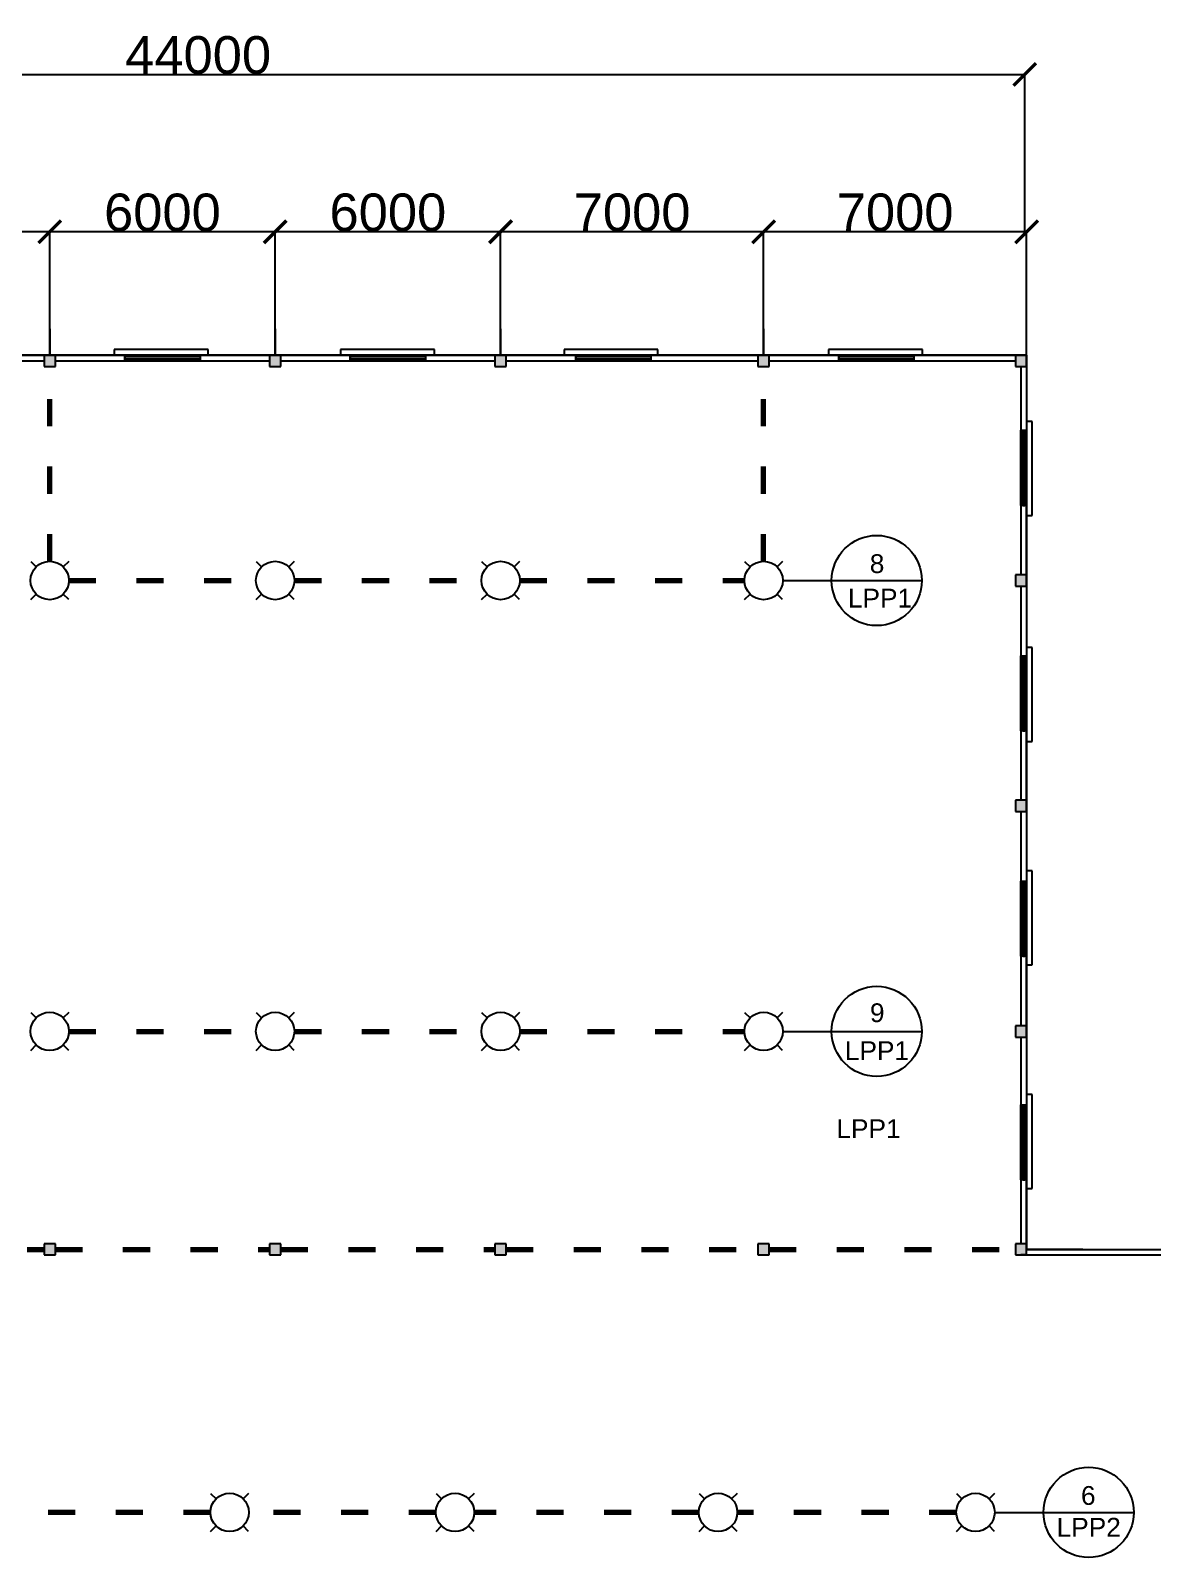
# Model space of a CAD drawing. Header units: millimetres. Extents: x 3339 to 2017737, y 4955 to 2748989.
# Drawn here: x 1467623 to 1497483, y 1700949 to 1741586 of the extents above; entities that cross this region are included whole.
import ezdxf

# ---------------------------------------------------------------- set-up
doc = ezdxf.new("R2010")
doc.units = ezdxf.units.MM
doc.header["$LTSCALE"] = 30
doc.linetypes.add('ACAD_ISO03W100', pattern=[30, 12, -18])
doc.styles.get("Standard").update_dxf_attribs({"font": 'arial.ttf'})
doc.dimstyles.new('ISO-25', dxfattribs={"dimtxt": 1000, "dimasz": 600, "dimexe": 1.25, "dimexo": 0.625, "dimtad": 1, "dimtxsty": 'Standard', "dimblk": 'ARCHTICK', "dimcen": 2.5, "dimclrd": 4, "dimadec": 0, "dimazin": 0, "dimtfac": 1, "dimtmove": 0, "dimatfit": 3, "dimfxl": 1, "dimarcsym": 0})

# ---------------------------------------------------------------- blocks, each defined once
blk = doc.blocks.new('_ArchTick')
at = {"color": 0, "linetype": 'ByBlock', "const_width": 0.15}
blk.add_lwpolyline([(-0.5, -0.5), (0.5, 0.5)], dxfattribs=at)
blk = doc.blocks.new('*D386')
at = {"color": 0, "lineweight": -2, "transparency": 16777216}
for p, q in [((1462134, 1733645), (1462134, 1736230)), ((1468134, 1733645), (1468134, 1736230))]:
    blk.add_line(p, q, dxfattribs=at)
at = {"color": 4, "lineweight": -2, "transparency": 16777216}
blk.add_line((1468134, 1736229), (1462134, 1736229), dxfattribs=at)
at = {"layer": 'Defpoints', "color": 0, "transparency": 16777216}
for p in [(1462134, 1736229), (1462134, 1733645), (1468134, 1733645)]:
    blk.add_point(p, dxfattribs=at)
at = {"color": 4, "lineweight": -2, "transparency": 16777216, "xscale": 600, "yscale": 600, "zscale": 600, "rotation": 180}
blk.add_blockref('_ArchTick', (1462134, 1736229), dxfattribs=at)
at = {"color": 4, "lineweight": -2, "transparency": 16777216, "xscale": 600, "yscale": 600, "zscale": 600}
blk.add_blockref('_ArchTick', (1468134, 1736229), dxfattribs=at)
at = {"color": 0, "transparency": 16777216, "insert": (1465134, 1736740), "char_height": 1000, "attachment_point": 5}
blk.add_mtext('6000', dxfattribs=at)
blk = doc.blocks.new('*D387')
at = {"color": 0, "lineweight": -2, "transparency": 16777216}
for p, q in [((1468134, 1733645), (1468134, 1736230)), ((1474134, 1733645), (1474134, 1736230))]:
    blk.add_line(p, q, dxfattribs=at)
at = {"color": 4, "lineweight": -2, "transparency": 16777216}
blk.add_line((1474134, 1736229), (1468134, 1736229), dxfattribs=at)
at = {"layer": 'Defpoints', "color": 0, "transparency": 16777216}
for p in [(1468134, 1736229), (1468134, 1733645), (1474134, 1733645)]:
    blk.add_point(p, dxfattribs=at)
at = {"color": 4, "lineweight": -2, "transparency": 16777216, "xscale": 600, "yscale": 600, "zscale": 600, "rotation": 180}
blk.add_blockref('_ArchTick', (1468134, 1736229), dxfattribs=at)
at = {"color": 4, "lineweight": -2, "transparency": 16777216, "xscale": 600, "yscale": 600, "zscale": 600}
blk.add_blockref('_ArchTick', (1474134, 1736229), dxfattribs=at)
at = {"color": 0, "transparency": 16777216, "insert": (1471134, 1736740), "char_height": 1000, "attachment_point": 5}
blk.add_mtext('6000', dxfattribs=at)
blk = doc.blocks.new('*D388')
at = {"color": 0, "lineweight": -2, "transparency": 16777216}
for p, q in [((1474134, 1733645), (1474134, 1736232)), ((1480134, 1733645), (1480134, 1736232))]:
    blk.add_line(p, q, dxfattribs=at)
at = {"color": 4, "lineweight": -2, "transparency": 16777216}
blk.add_line((1480134, 1736230), (1474134, 1736230), dxfattribs=at)
at = {"layer": 'Defpoints', "color": 0, "transparency": 16777216}
for p in [(1474134, 1736230), (1474134, 1733645), (1480134, 1733645)]:
    blk.add_point(p, dxfattribs=at)
at = {"color": 4, "lineweight": -2, "transparency": 16777216, "xscale": 600, "yscale": 600, "zscale": 600, "rotation": 180}
blk.add_blockref('_ArchTick', (1474134, 1736230), dxfattribs=at)
at = {"color": 4, "lineweight": -2, "transparency": 16777216, "xscale": 600, "yscale": 600, "zscale": 600}
blk.add_blockref('_ArchTick', (1480134, 1736230), dxfattribs=at)
at = {"color": 0, "transparency": 16777216, "insert": (1477134, 1736742), "char_height": 1000, "attachment_point": 5}
blk.add_mtext('6000', dxfattribs=at)
blk = doc.blocks.new('*D389')
at = {"color": 0, "lineweight": -2, "transparency": 16777216}
for p, q in [((1480134, 1733645), (1480134, 1736232)), ((1487134, 1733645), (1487134, 1736232))]:
    blk.add_line(p, q, dxfattribs=at)
at = {"color": 4, "lineweight": -2, "transparency": 16777216}
blk.add_line((1487134, 1736230), (1480134, 1736230), dxfattribs=at)
at = {"layer": 'Defpoints', "color": 0, "transparency": 16777216}
for p in [(1480134, 1736230), (1480134, 1733645), (1487134, 1733645)]:
    blk.add_point(p, dxfattribs=at)
at = {"color": 4, "lineweight": -2, "transparency": 16777216, "xscale": 600, "yscale": 600, "zscale": 600, "rotation": 180}
blk.add_blockref('_ArchTick', (1480134, 1736230), dxfattribs=at)
at = {"color": 4, "lineweight": -2, "transparency": 16777216, "xscale": 600, "yscale": 600, "zscale": 600}
blk.add_blockref('_ArchTick', (1487134, 1736230), dxfattribs=at)
at = {"color": 0, "transparency": 16777216, "insert": (1483634, 1736742), "char_height": 1000, "attachment_point": 5}
blk.add_mtext('7000', dxfattribs=at)
blk = doc.blocks.new('*D390')
at = {"color": 0, "lineweight": -2, "transparency": 16777216}
for p, q in [((1487134, 1732950), (1487134, 1736232)), ((1494134, 1732950), (1494134, 1736232))]:
    blk.add_line(p, q, dxfattribs=at)
at = {"color": 4, "lineweight": -2, "transparency": 16777216}
blk.add_line((1494134, 1736230), (1487134, 1736230), dxfattribs=at)
at = {"layer": 'Defpoints', "color": 0, "transparency": 16777216}
for p in [(1487134, 1736230), (1487134, 1732949), (1494134, 1732949)]:
    blk.add_point(p, dxfattribs=at)
at = {"color": 4, "lineweight": -2, "transparency": 16777216, "xscale": 600, "yscale": 600, "zscale": 600, "rotation": 180}
blk.add_blockref('_ArchTick', (1487134, 1736230), dxfattribs=at)
at = {"color": 4, "lineweight": -2, "transparency": 16777216, "xscale": 600, "yscale": 600, "zscale": 600}
blk.add_blockref('_ArchTick', (1494134, 1736230), dxfattribs=at)
at = {"color": 0, "transparency": 16777216, "insert": (1490634, 1736742), "char_height": 1000, "attachment_point": 5}
blk.add_mtext('7000', dxfattribs=at)
blk = doc.blocks.new('*D241')
at = {"color": 0, "lineweight": -2, "transparency": 16777216}
for p, q in [((1450084, 1736230), (1450084, 1740420)), ((1494084, 1736181), (1494084, 1740420))]:
    blk.add_line(p, q, dxfattribs=at)
at = {"color": 4, "lineweight": -2, "transparency": 16777216}
blk.add_line((1450084, 1740419), (1494084, 1740419), dxfattribs=at)
at = {"layer": 'Defpoints', "color": 0, "transparency": 16777216}
for p in [(1494084, 1740419), (1450084, 1736229), (1494084, 1736180)]:
    blk.add_point(p, dxfattribs=at)
at = {"color": 4, "lineweight": -2, "transparency": 16777216, "xscale": 600, "yscale": 600, "zscale": 600, "rotation": 180}
blk.add_blockref('_ArchTick', (1450084, 1740419), dxfattribs=at)
at = {"color": 4, "lineweight": -2, "transparency": 16777216, "xscale": 600, "yscale": 600, "zscale": 600}
blk.add_blockref('_ArchTick', (1494084, 1740419), dxfattribs=at)
at = {"color": 0, "transparency": 16777216, "insert": (1472084, 1740930), "char_height": 1000, "attachment_point": 5}
blk.add_mtext('44000', dxfattribs=at)

msp = doc.modelspace()

# ---------------------------------------------------------------- hatches: boundary and pattern name
at = {"true_color": 0xf8d731}
h = msp.add_hatch(color=40, dxfattribs=at)
h.dxf.hatch_style = 1
h.paths.add_polyline_path([(1468284.084, 1732948.947), (1468134.084, 1732948.947), (1467984.084, 1732948.947), (1467984.084, 1732648.947), (1468284.084, 1732648.947)])
h.paths.add_polyline_path([(1474284.084, 1732948.947), (1474134.084, 1732948.947), (1473984.084, 1732948.947), (1473984.084, 1732648.947), (1474284.084, 1732648.947)])
h.paths.add_polyline_path([(1480284.084, 1732948.947), (1480134.084, 1732948.947), (1479984.084, 1732948.947), (1479984.084, 1732798.947), (1479984.084, 1732648.947), (1480284.084, 1732648.947)])
h.paths.add_polyline_path([(1487284.084, 1732948.947), (1487134.084, 1732948.947), (1486984.084, 1732948.947), (1486984.084, 1732648.947), (1487284.084, 1732648.947)])
h.paths.add_polyline_path([(1494134.084, 1732948.947), (1493984.084, 1732948.947), (1493834.084, 1732948.947), (1493834.084, 1732798.947), (1493834.084, 1732648.947), (1494134.084, 1732648.947)])
h.paths.add_polyline_path([(1494134.084, 1727098.947), (1493984.084, 1727098.947), (1493834.084, 1727098.947), (1493834.084, 1726948.947), (1493834.084, 1726798.947), (1494134.084, 1726798.947)])
h.paths.add_polyline_path([(1494134.084, 1721098.947), (1493984.084, 1721098.947), (1493834.084, 1721098.947), (1493834.084, 1720948.947), (1493834.084, 1720798.947), (1494134.084, 1720798.947)])
h.paths.add_polyline_path([(1494134.084, 1715098.947), (1493984.084, 1715098.947), (1493834.084, 1715098.947), (1493834.084, 1714948.947), (1493834.084, 1714798.947), (1494134.084, 1714798.947)])
h.paths.add_polyline_path([(1498434.084, 1726148.947), (1498134.084, 1726148.947), (1498134.084, 1725998.947), (1498134.084, 1725848.947), (1498434.084, 1725848.947)])
h.paths.add_polyline_path([(1504284.084, 1726148.947), (1504134.084, 1726148.947), (1503984.084, 1726148.947), (1503984.084, 1725848.947), (1504284.084, 1725848.947)])
h.paths.add_polyline_path([(1498434.084, 1720298.947), (1498284.084, 1720298.947), (1498134.084, 1720298.947), (1498134.084, 1720148.947), (1498134.084, 1719998.947), (1498434.084, 1719998.947)])
h.paths.add_polyline_path([(1498434.084, 1714298.947), (1498284.084, 1714298.947), (1498134.084, 1714298.947), (1498134.084, 1714148.947), (1498134.084, 1713998.947), (1498434.084, 1713998.947)])
h = msp.add_hatch(color=40, dxfattribs=at)
h.dxf.hatch_style = 1
h.paths.add_polyline_path([(1456284.084, 1709298.947), (1456134.084, 1709298.947), (1455984.084, 1709298.947), (1455984.084, 1709148.947), (1455984.084, 1708998.947), (1456284.084, 1708998.947)])
h.paths.add_polyline_path([(1462134.084, 1709298.947), (1461984.084, 1709298.947), (1461834.084, 1709298.947), (1461834.084, 1709148.947), (1461834.084, 1708998.947), (1462134.084, 1708998.947)])
h.paths.add_polyline_path([(1468284.084, 1709298.947), (1468134.084, 1709298.947), (1467984.084, 1709298.947), (1467984.084, 1709148.947), (1467984.084, 1708998.947), (1468284.084, 1708998.947)])
h.paths.add_polyline_path([(1474284.084, 1709298.947), (1474134.084, 1709298.947), (1473984.084, 1709298.947), (1473984.084, 1709148.947), (1473984.084, 1708998.947), (1474284.084, 1708998.947)])
h.paths.add_polyline_path([(1480284.084, 1709298.947), (1480134.084, 1709298.947), (1479984.084, 1709298.947), (1479984.084, 1709148.947), (1479984.084, 1708998.947), (1480284.084, 1708998.947)])
h.paths.add_polyline_path([(1487284.084, 1709298.947), (1487134.084, 1709298.947), (1486984.084, 1709298.947), (1486984.084, 1709148.947), (1486984.084, 1708998.947), (1487284.084, 1708998.947)])
h = msp.add_hatch(color=40, dxfattribs=at)
h.dxf.hatch_style = 1
h.paths.add_polyline_path([(1494134.084, 1709298.947), (1493984.084, 1709298.947), (1493834.084, 1709298.947), (1493834.084, 1709148.947), (1493834.084, 1708998.947), (1494134.084, 1708998.947)])
h.paths.add_polyline_path([(1498434.084, 1708448.947), (1498284.084, 1708448.947), (1498134.084, 1708448.947), (1498134.084, 1708148.947), (1498434.084, 1708148.947)])

# ---------------------------------------------------------------- linework, layer by layer
for p, q in [((1468134.084, 1732948.947), (1468134.084, 1733644.852)), ((1468134.084, 1733644.852), (1468134.084, 1732948.947)), ((1474134.084, 1732948.947), (1474134.084, 1733644.852)), ((1474134.084, 1733644.852), (1474134.084, 1732948.947)), ((1480134.084, 1732948.947), (1480134.084, 1733644.852)), ((1480134.084, 1733644.852), (1480134.084, 1732948.947)), ((1487134.084, 1732948.947), (1487134.084, 1733644.852)), ((1487134.084, 1733644.852), (1487134.084, 1732948.947)), ((1494134.084, 1732948.947), (1450134.084, 1732948.947)), ((1450134.084, 1732948.947), (1494134.084, 1732948.947)), ((1462284.084, 1732798.947), (1467984.084, 1732798.947)), ((1467984.084, 1732948.947), (1467984.084, 1732648.947)), ((1467984.084, 1732948.947), (1467984.084, 1732648.947)), ((1468284.084, 1732948.947), (1467984.084, 1732948.947)), ((1467984.084, 1732948.947), (1467984.084, 1732798.947)), ((1468284.084, 1732948.947), (1468134.084, 1732948.947)), ((1468284.084, 1732648.947), (1468284.084, 1732948.947)), ((1468284.084, 1732798.947), (1468284.084, 1732948.947)), ((1468284.084, 1732948.947), (1470134.084, 1732948.947)), ((1468284.084, 1732798.947), (1473984.084, 1732798.947)), ((1472352.521, 1733098.876), (1469852.521, 1733098.876)), ((1469852.521, 1733098.876), (1469852.521, 1732948.876)), ((1469852.521, 1732948.876), (1472352.521, 1732948.876)), ((1469852.521, 1732948.876), (1469852.521, 1732948.876)), ((1470134.084, 1732948.947), (1470134.084, 1732798.947)), ((1472352.521, 1732948.876), (1472352.521, 1733098.876)), ((1473984.084, 1732948.947), (1473984.084, 1732648.947)), ((1474284.084, 1732948.947), (1473984.084, 1732948.947)), ((1473984.084, 1732948.947), (1473984.084, 1732798.947)), ((1474284.084, 1732948.947), (1474134.084, 1732948.947)), ((1474134.084, 1732948.947), (1476134.084, 1732948.947)), ((1474284.084, 1732648.947), (1474284.084, 1732948.947)), ((1474284.084, 1732798.947), (1474284.084, 1732948.947)), ((1474284.084, 1732798.947), (1479984.084, 1732798.947)), ((1478372.521, 1733098.876), (1475872.521, 1733098.876)), ((1475872.521, 1733098.876), (1475872.521, 1732948.876)), ((1475872.521, 1732948.876), (1478372.521, 1732948.876)), ((1475872.521, 1732948.876), (1475872.521, 1732948.876)), ((1476134.084, 1732948.947), (1476134.084, 1732798.947)), ((1478372.521, 1732948.876), (1478372.521, 1733098.876)), ((1479984.084, 1732948.947), (1479984.084, 1732648.947)), ((1480284.084, 1732948.947), (1479984.084, 1732948.947)), ((1479984.084, 1732948.947), (1479984.084, 1732798.947)), ((1480284.084, 1732948.947), (1480134.084, 1732948.947)), ((1480134.084, 1732948.947), (1482134.084, 1732948.947)), ((1480284.084, 1732648.947), (1480284.084, 1732948.947)), ((1480284.084, 1732798.947), (1480284.084, 1732948.947)), ((1480284.084, 1732798.947), (1486984.084, 1732798.947)), ((1484322.521, 1733098.876), (1481822.521, 1733098.876)), ((1481822.521, 1733098.876), (1481822.521, 1732948.876)), ((1481822.521, 1732948.876), (1484322.521, 1732948.876)), ((1481822.521, 1732948.876), (1481822.521, 1732948.876)), ((1482134.084, 1732948.947), (1482134.084, 1732798.947)), ((1484322.521, 1732948.876), (1484322.521, 1733098.876)), ((1486984.084, 1732948.947), (1486984.084, 1732648.947)), ((1487284.084, 1732948.947), (1486984.084, 1732948.947)), ((1486984.084, 1732948.947), (1486984.084, 1732798.947)), ((1487284.084, 1732948.947), (1487134.084, 1732948.947)), ((1487134.084, 1732948.947), (1489134.084, 1732948.947)), ((1487284.084, 1732648.947), (1487284.084, 1732948.947)), ((1487284.084, 1732798.947), (1487284.084, 1732948.947)), ((1487284.084, 1732798.947), (1493834.084, 1732798.947)), ((1491362.521, 1733098.876), (1488862.521, 1733098.876)), ((1488862.521, 1733098.876), (1488862.521, 1732948.876)), ((1488862.521, 1732948.876), (1491362.521, 1732948.876)), ((1488862.521, 1732948.876), (1488862.521, 1732948.876)), ((1489134.084, 1732948.947), (1489134.084, 1732798.947)), ((1491362.521, 1732948.876), (1491362.521, 1733098.876)), ((1493834.084, 1732948.947), (1493834.084, 1732648.947)), ((1494134.084, 1732948.947), (1493834.084, 1732948.947)), ((1493834.084, 1732948.947), (1493834.084, 1732798.947)), ((1494134.084, 1732948.947), (1493984.084, 1732948.947)), ((1494134.084, 1732948.947), (1493984.084, 1732948.947)), ((1494134.084, 1732794.852), (1494134.084, 1732948.947)), ((1494134.084, 1732948.947), (1494134.084, 1709148.947)), ((1494134.084, 1732948.947), (1494134.084, 1726148.947)), ((1494134.084, 1732648.947), (1494134.084, 1732948.947)), ((1494134.084, 1732798.947), (1494134.084, 1732948.947)), ((1494134.084, 1732948.947), (1494134.084, 1726948.947)), ((1467984.084, 1732648.947), (1468284.084, 1732648.947)), ((1468134.084, 1732648.947), (1468134.084, 1732644.852)), ((1473984.084, 1732648.947), (1474284.084, 1732648.947)), ((1474134.084, 1732644.852), (1474134.084, 1732648.947)), ((1479984.084, 1732648.947), (1480284.084, 1732648.947)), ((1480134.084, 1732644.852), (1480134.084, 1732648.947)), ((1480134.084, 1732648.947), (1480134.084, 1732644.852)), ((1486984.084, 1732648.947), (1487284.084, 1732648.947)), ((1487134.084, 1732644.852), (1487134.084, 1732648.947)), ((1493834.084, 1732648.947), (1494134.084, 1732648.947)), ((1493984.084, 1732648.947), (1493984.084, 1727098.947)), ((1494132.521, 1731178.876), (1494132.521, 1728678.876)), ((1494282.521, 1731178.876), (1494132.521, 1731178.876)), ((1494132.521, 1731178.876), (1494132.521, 1731178.876)), ((1494282.521, 1728678.876), (1494282.521, 1731178.876)), ((1494134.084, 1728948.947), (1493984.084, 1728948.947)), ((1494134.084, 1727098.947), (1494134.084, 1728948.947)), ((1494132.521, 1728678.876), (1494282.521, 1728678.876)), ((1467628.774, 1727454.257), (1467773.03, 1727310)), ((1468639.393, 1727454.257), (1468495.137, 1727310)), ((1473628.774, 1727454.257), (1473773.03, 1727310)), ((1474639.393, 1727454.257), (1474495.137, 1727310)), ((1479628.774, 1727454.257), (1479773.03, 1727310)), ((1480639.393, 1727454.257), (1480495.137, 1727310)), ((1486628.774, 1727454.257), (1486773.03, 1727310)), ((1487639.393, 1727454.257), (1487495.137, 1727310)), ((1493834.084, 1727098.947), (1493834.084, 1726798.947)), ((1494134.084, 1727098.947), (1493834.084, 1727098.947)), ((1493834.084, 1727098.947), (1493834.084, 1726948.947)), ((1494134.084, 1727098.947), (1493984.084, 1727098.947)), ((1494134.084, 1726798.947), (1494134.084, 1727098.947)), ((1494134.084, 1726948.947), (1494134.084, 1727098.947)), ((1488944.691, 1726948.947), (1490144.691, 1726948.947)), ((1490144.691, 1726948.947), (1490144.691, 1726948.947)), ((1490144.691, 1726948.947), (1491344.691, 1726948.947)), ((1493834.084, 1726798.947), (1494134.084, 1726798.947)), ((1493984.084, 1726798.947), (1493984.084, 1721098.947)), ((1494134.084, 1726948.947), (1494134.084, 1720948.947)), ((1467628.774, 1726443.637), (1467773.03, 1726587.893)), ((1468639.393, 1726443.637), (1468495.137, 1726587.893)), ((1473628.774, 1726443.637), (1473773.03, 1726587.893)), ((1474639.393, 1726443.637), (1474495.137, 1726587.893)), ((1479628.774, 1726443.637), (1479773.03, 1726587.893)), ((1480639.393, 1726443.637), (1480495.137, 1726587.893)), ((1486628.774, 1726443.637), (1486773.03, 1726587.893)), ((1487639.393, 1726443.637), (1487495.137, 1726587.893)), ((1494132.521, 1725168.876), (1494132.521, 1722668.876)), ((1494282.521, 1725168.876), (1494132.521, 1725168.876)), ((1494132.521, 1725168.876), (1494132.521, 1725168.876)), ((1494282.521, 1722668.876), (1494282.521, 1725168.876)), ((1494134.084, 1722948.947), (1493984.084, 1722948.947)), ((1494132.521, 1722668.876), (1494282.521, 1722668.876)), ((1494134.084, 1721098.947), (1494134.084, 1722948.947)), ((1493834.084, 1721098.947), (1493834.084, 1720798.947)), ((1494134.084, 1721098.947), (1493834.084, 1721098.947)), ((1493834.084, 1721098.947), (1493834.084, 1720948.947)), ((1494134.084, 1721098.947), (1493984.084, 1721098.947)), ((1494134.084, 1720798.947), (1494134.084, 1721098.947)), ((1494134.084, 1720948.947), (1494134.084, 1721098.947)), ((1493834.084, 1720798.947), (1494134.084, 1720798.947)), ((1493984.084, 1720798.947), (1493984.084, 1715098.947)), ((1494134.084, 1720948.947), (1494134.084, 1714948.947)), ((1494132.521, 1719218.876), (1494132.521, 1716718.876)), ((1494282.521, 1719218.876), (1494132.521, 1719218.876)), ((1494132.521, 1719218.876), (1494132.521, 1719218.876)), ((1494282.521, 1716718.876), (1494282.521, 1719218.876)), ((1494134.084, 1716948.947), (1493984.084, 1716948.947)), ((1494134.084, 1715098.947), (1494134.084, 1716948.947)), ((1494132.521, 1716718.876), (1494282.521, 1716718.876)), ((1467628.774, 1715454.257), (1467773.03, 1715310)), ((1468639.393, 1715454.257), (1468495.137, 1715310)), ((1473628.774, 1715454.257), (1473773.03, 1715310)), ((1474639.393, 1715454.257), (1474495.137, 1715310)), ((1479628.774, 1715454.257), (1479773.03, 1715310)), ((1480639.393, 1715454.257), (1480495.137, 1715310)), ((1486628.774, 1715454.257), (1486773.03, 1715310)), ((1487639.393, 1715454.257), (1487495.137, 1715310)), ((1487644.691, 1714948.947), (1491344.691, 1714948.947)), ((1487644.691, 1714948.947), (1490144.691, 1714948.947)), ((1493834.084, 1715098.947), (1493834.084, 1714798.947)), ((1494134.084, 1715098.947), (1493834.084, 1715098.947)), ((1493834.084, 1715098.947), (1493834.084, 1714948.947)), ((1494134.084, 1715098.947), (1493984.084, 1715098.947)), ((1494134.084, 1714798.947), (1494134.084, 1715098.947)), ((1494134.084, 1714948.947), (1494134.084, 1715098.947)), ((1494134.084, 1714948.947), (1494134.084, 1709148.947)), ((1467628.774, 1714443.637), (1467773.03, 1714587.893)), ((1468639.393, 1714443.637), (1468495.137, 1714587.893)), ((1473628.774, 1714443.637), (1473773.03, 1714587.893)), ((1474639.393, 1714443.637), (1474495.137, 1714587.893)), ((1479628.774, 1714443.637), (1479773.03, 1714587.893)), ((1480639.393, 1714443.637), (1480495.137, 1714587.893)), ((1486628.774, 1714443.637), (1486773.03, 1714587.893)), ((1487639.393, 1714443.637), (1487495.137, 1714587.893)), ((1493834.084, 1714798.947), (1494134.084, 1714798.947)), ((1493984.084, 1714798.947), (1493984.084, 1709298.947)), ((1494132.521, 1713268.876), (1494132.521, 1710768.876)), ((1494282.521, 1713268.876), (1494132.521, 1713268.876)), ((1494132.521, 1713268.876), (1494132.521, 1713268.876)), ((1494282.521, 1710768.876), (1494282.521, 1713268.876)), ((1494134.084, 1710998.947), (1493984.084, 1710998.947)), ((1494134.084, 1708998.947), (1494134.084, 1710998.947)), ((1494132.521, 1710768.876), (1494282.521, 1710768.876)), ((1467984.084, 1709298.947), (1467984.084, 1708998.947)), ((1468284.084, 1709298.947), (1467984.084, 1709298.947)), ((1467984.084, 1709298.947), (1467984.084, 1709148.947)), ((1468284.084, 1709298.947), (1468134.084, 1709298.947)), ((1468284.084, 1708998.947), (1468284.084, 1709298.947)), ((1468284.084, 1709148.947), (1468284.084, 1709298.947)), ((1473984.084, 1709298.947), (1473984.084, 1708998.947)), ((1474284.084, 1709298.947), (1473984.084, 1709298.947)), ((1473984.084, 1709298.947), (1473984.084, 1709148.947)), ((1474284.084, 1709298.947), (1474134.084, 1709298.947)), ((1474284.084, 1708998.947), (1474284.084, 1709298.947)), ((1474284.084, 1709148.947), (1474284.084, 1709298.947)), ((1479984.084, 1709298.947), (1479984.084, 1708998.947)), ((1480284.084, 1709298.947), (1479984.084, 1709298.947)), ((1479984.084, 1709298.947), (1479984.084, 1709148.947)), ((1480284.084, 1709298.947), (1480134.084, 1709298.947)), ((1480284.084, 1708998.947), (1480284.084, 1709298.947)), ((1480284.084, 1709148.947), (1480284.084, 1709298.947)), ((1486984.084, 1709298.947), (1486984.084, 1708998.947)), ((1487284.084, 1709298.947), (1486984.084, 1709298.947)), ((1486984.084, 1709298.947), (1486984.084, 1709148.947)), ((1487284.084, 1709298.947), (1487134.084, 1709298.947)), ((1487284.084, 1708998.947), (1487284.084, 1709298.947)), ((1487284.084, 1709148.947), (1487284.084, 1709298.947)), ((1493834.084, 1709298.947), (1493834.084, 1708998.947)), ((1494134.084, 1709298.947), (1493834.084, 1709298.947)), ((1493834.084, 1709298.947), (1493834.084, 1709148.947)), ((1494134.084, 1709298.947), (1493984.084, 1709298.947)), ((1494134.084, 1708998.947), (1494134.084, 1709298.947)), ((1494134.084, 1709148.947), (1494134.084, 1709298.947)), ((1467984.084, 1708998.947), (1468284.084, 1708998.947)), ((1473984.084, 1708998.947), (1474284.084, 1708998.947)), ((1479984.084, 1708998.947), (1480284.084, 1708998.947)), ((1486984.084, 1708998.947), (1487284.084, 1708998.947)), ((1493834.084, 1708998.947), (1494134.084, 1708998.947)), ((1494134.084, 1708998.947), (1493984.084, 1708998.947)), ((1494134.084, 1709148.947), (1495634.084, 1709148.947)), ((1495634.084, 1709148.947), (1494134.084, 1709148.947)), ((1494134.084, 1709148.947), (1498134.084, 1709148.947)), ((1494134.084, 1708998.947), (1498134.084, 1708998.947)), ((1472417.289, 1702654.257), (1472561.545, 1702510)), ((1473427.909, 1702654.257), (1473283.653, 1702510)), ((1478417.289, 1702654.257), (1478561.545, 1702510)), ((1479427.909, 1702654.257), (1479283.653, 1702510)), ((1485417.289, 1702654.257), (1485561.545, 1702510)), ((1486427.909, 1702654.257), (1486283.653, 1702510)), ((1492268.167, 1702654.257), (1492412.423, 1702510)), ((1493278.786, 1702654.257), (1493134.53, 1702510)), ((1472417.289, 1701643.637), (1472561.545, 1701787.893)), ((1473427.909, 1701643.637), (1473283.653, 1701787.893)), ((1478417.289, 1701643.637), (1478561.545, 1701787.893)), ((1479427.909, 1701643.637), (1479283.653, 1701787.893)), ((1485417.289, 1701643.637), (1485561.545, 1701787.893)), ((1486427.909, 1701643.637), (1486283.653, 1701787.893)), ((1492268.167, 1701643.637), (1492412.423, 1701787.893)), ((1493278.786, 1701643.637), (1493134.53, 1701787.893))]:
    msp.add_line(p, q)
at = {"color": 9, "true_color": 0xafd9aa}
for p, q in [((1470134.084, 1732798.947), (1470134.084, 1732948.947)), ((1470134.084, 1732948.947), (1472134.084, 1732948.947)), ((1472134.084, 1732898.947), (1470134.084, 1732898.947)), ((1470134.084, 1732898.947), (1470134.084, 1732848.947)), ((1470134.084, 1732848.947), (1472134.084, 1732848.947)), ((1471134.084, 1732798.947), (1470134.084, 1732798.947)), ((1472134.084, 1732798.947), (1471134.084, 1732798.947)), ((1472134.084, 1732948.947), (1472134.084, 1732798.947)), ((1472134.084, 1732948.947), (1472134.084, 1732898.947)), ((1476134.084, 1732798.947), (1476134.084, 1732948.947)), ((1476134.084, 1732948.947), (1478134.084, 1732948.947)), ((1478134.084, 1732898.947), (1476134.084, 1732898.947)), ((1476134.084, 1732898.947), (1476134.084, 1732848.947)), ((1476134.084, 1732848.947), (1478134.084, 1732848.947)), ((1477134.084, 1732798.947), (1476134.084, 1732798.947)), ((1478134.084, 1732798.947), (1477134.084, 1732798.947)), ((1478134.084, 1732948.947), (1478134.084, 1732798.947)), ((1478134.084, 1732948.947), (1478134.084, 1732898.947)), ((1482134.084, 1732798.947), (1482134.084, 1732948.947)), ((1482134.084, 1732948.947), (1484134.084, 1732948.947)), ((1484134.084, 1732898.947), (1482134.084, 1732898.947)), ((1482134.084, 1732898.947), (1482134.084, 1732848.947)), ((1482134.084, 1732848.947), (1484134.084, 1732848.947)), ((1483134.084, 1732798.947), (1482134.084, 1732798.947)), ((1484134.084, 1732798.947), (1483134.084, 1732798.947)), ((1484134.084, 1732948.947), (1484134.084, 1732798.947)), ((1484134.084, 1732948.947), (1484134.084, 1732898.947)), ((1489134.084, 1732798.947), (1489134.084, 1732948.947)), ((1489134.084, 1732948.947), (1491134.084, 1732948.947)), ((1491134.084, 1732898.947), (1489134.084, 1732898.947)), ((1489134.084, 1732898.947), (1489134.084, 1732848.947)), ((1489134.084, 1732848.947), (1491134.084, 1732848.947)), ((1490134.084, 1732798.947), (1489134.084, 1732798.947)), ((1491134.084, 1732798.947), (1490134.084, 1732798.947)), ((1491134.084, 1732948.947), (1491134.084, 1732798.947)), ((1491134.084, 1732948.947), (1491134.084, 1732898.947)), ((1493984.084, 1730948.947), (1494134.084, 1730948.947)), ((1493984.084, 1728948.947), (1493984.084, 1730948.947)), ((1493984.084, 1730948.947), (1494034.084, 1730948.947)), ((1494034.084, 1730948.947), (1494034.084, 1728948.947)), ((1494084.084, 1728948.947), (1494084.084, 1730948.947)), ((1494134.084, 1730948.947), (1494134.084, 1729948.947)), ((1494134.084, 1729948.947), (1494134.084, 1728948.947)), ((1494134.084, 1728948.947), (1493984.084, 1728948.947)), ((1494034.084, 1728948.947), (1494084.084, 1728948.947)), ((1493984.084, 1724948.947), (1494134.084, 1724948.947)), ((1493984.084, 1722948.947), (1493984.084, 1724948.947)), ((1493984.084, 1724948.947), (1494034.084, 1724948.947)), ((1494034.084, 1724948.947), (1494034.084, 1722948.947)), ((1494084.084, 1722948.947), (1494084.084, 1724948.947)), ((1494134.084, 1724948.947), (1494134.084, 1723948.947)), ((1494134.084, 1723948.947), (1494134.084, 1722948.947)), ((1494134.084, 1722948.947), (1493984.084, 1722948.947)), ((1494034.084, 1722948.947), (1494084.084, 1722948.947)), ((1493984.084, 1718948.947), (1494134.084, 1718948.947)), ((1493984.084, 1716948.947), (1493984.084, 1718948.947)), ((1493984.084, 1718948.947), (1494034.084, 1718948.947)), ((1494034.084, 1718948.947), (1494034.084, 1716948.947)), ((1494084.084, 1716948.947), (1494084.084, 1718948.947)), ((1494134.084, 1718948.947), (1494134.084, 1717948.947)), ((1494134.084, 1717948.947), (1494134.084, 1716948.947)), ((1494134.084, 1716948.947), (1493984.084, 1716948.947)), ((1494034.084, 1716948.947), (1494084.084, 1716948.947)), ((1493984.084, 1712998.947), (1494134.084, 1712998.947)), ((1493984.084, 1710998.947), (1493984.084, 1712998.947)), ((1493984.084, 1712998.947), (1494034.084, 1712998.947)), ((1494034.084, 1712998.947), (1494034.084, 1710998.947)), ((1494084.084, 1710998.947), (1494084.084, 1712998.947)), ((1494134.084, 1712998.947), (1494134.084, 1711998.947)), ((1494134.084, 1711998.947), (1494134.084, 1710998.947)), ((1494134.084, 1710998.947), (1493984.084, 1710998.947)), ((1494034.084, 1710998.947), (1494084.084, 1710998.947))]:
    msp.add_line(p, q, dxfattribs=at)
at = {"linetype": 'ACAD_ISO03W100', "lineweight": 200, "ltscale": 2}
for p, q in [((1468134.084, 1727459.554), (1468134.084, 1732648.947)), ((1487134.084, 1727459.554), (1487134.084, 1732644.852)), ((1468644.691, 1726948.947), (1473623.477, 1726948.947)), ((1474644.691, 1726948.947), (1479623.477, 1726948.947)), ((1480644.691, 1726948.947), (1486623.477, 1726948.947)), ((1468644.691, 1714948.947), (1473623.477, 1714948.947)), ((1474644.691, 1714948.947), (1479623.477, 1714948.947)), ((1480644.691, 1714948.947), (1486623.477, 1714948.947)), ((1462134.084, 1709148.947), (1467984.084, 1709148.947)), ((1468284.084, 1709148.947), (1473984.084, 1709148.947)), ((1474284.084, 1709148.947), (1479984.084, 1709148.947)), ((1480284.084, 1709148.947), (1486984.084, 1709148.947)), ((1487284.084, 1709148.947), (1493834.084, 1709148.947))]:
    msp.add_line(p, q, dxfattribs=at)
at = {"ltscale": 2}
msp.add_line((1487644.691, 1726948.947), (1488944.691, 1726948.947), dxfattribs=at)
at = {"linetype": 'ACAD_ISO03W100', "lineweight": 90, "ltscale": 2}
for p, q in [((1472411.992, 1702148.947), (1467433.206, 1702148.947)), ((1478411.992, 1702148.947), (1473433.206, 1702148.947)), ((1485411.992, 1702148.947), (1479433.206, 1702148.947)), ((1492262.87, 1702148.947), (1486433.206, 1702148.947))]:
    msp.add_line(p, q, dxfattribs=at)
at = {"lineweight": -3, "ltscale": 2}
for p, q in [((1493284.084, 1702148.947), (1495784.084, 1702148.947)), ((1495784.084, 1702148.947), (1496984.084, 1702148.947))]:
    msp.add_line(p, q, dxfattribs=at)
for centre, radius in [((1490144.691, 1726948.947), 1200), ((1468134.084, 1726948.947), 510.607), ((1474134.084, 1726948.947), 510.607), ((1480134.084, 1726948.947), 510.607), ((1487134.084, 1726948.947), 510.607), ((1490144.691, 1714948.947), 1200), ((1468134.084, 1714948.947), 510.607), ((1474134.084, 1714948.947), 510.607), ((1480134.084, 1714948.947), 510.607), ((1487134.084, 1714948.947), 510.607), ((1472922.599, 1702148.947), 510.607), ((1478922.599, 1702148.947), 510.607), ((1485922.599, 1702148.947), 510.607), ((1492773.477, 1702148.947), 510.607)]:
    msp.add_circle(centre, radius)
msp.add_circle((1495784.084, 1702148.947), 1200, dxfattribs=at)

# ---------------------------------------------------------------- texts
at = {"linetype": 'ACAD_ISO03W100', "ltscale": 2, "char_height": 500, "attachment_point": 1}
for s, insert in [('\\pxqc;8', (1489321.767, 1727647.775)), ('LPP1', (1489377.954, 1726730.593)), ('\\pxqc;9', (1489326.317, 1715695.953)), ('\\pxqc;LPP1', (1489319.606, 1714687.709)), ('\\pxqc;LPP1', (1489093.949, 1712609.601)), ('\\pxqc;6', (1494942.736, 1702848.53)), ('\\pxqc;LPP2', (1494955.02, 1702003.456))]:
    msp.add_mtext_dynamic_manual_height_columns(s, width=1664.22541, gutter_width=6050, heights=[0], dxfattribs=dict(at, insert=insert))

# ---------------------------------------------------------------- dimensions: what is measured, and where the dimension line sits
for base, p1, p2, picture, middle in [((1494084.084, 1740418.528), (1450084.084, 1736229.241), (1494084.084, 1736180.491), '*D241', (1472084.084, 1740929.726)), ((1462134.084, 1736229.241), (1468134.084, 1733644.852), (1462134.084, 1733644.852), '*D386', (1465134.084, 1736740.438)), ((1468134.084, 1736229.241), (1474134.084, 1733644.852), (1468134.084, 1733644.852), '*D387', (1471134.084, 1736740.438)), ((1474134.084, 1736230.491), (1480134.084, 1733644.852), (1474134.084, 1733644.852), '*D388', (1477134.084, 1736741.688)), ((1480134.084, 1736230.491), (1487134.084, 1733644.852), (1480134.084, 1733644.852), '*D389', (1483634.084, 1736741.688)), ((1487134.084, 1736230.491), (1494134.084, 1732948.947), (1487134.084, 1732948.947), '*D390', (1490634.084, 1736741.688))]:
    dim = msp.add_linear_dim(base=base, p1=p1, p2=p2, dimstyle='ISO-25')
    dim.commit()
    dim.dimension.update_dxf_attribs({"geometry": picture, "text_midpoint": middle})

doc.saveas('drawing.dxf')
